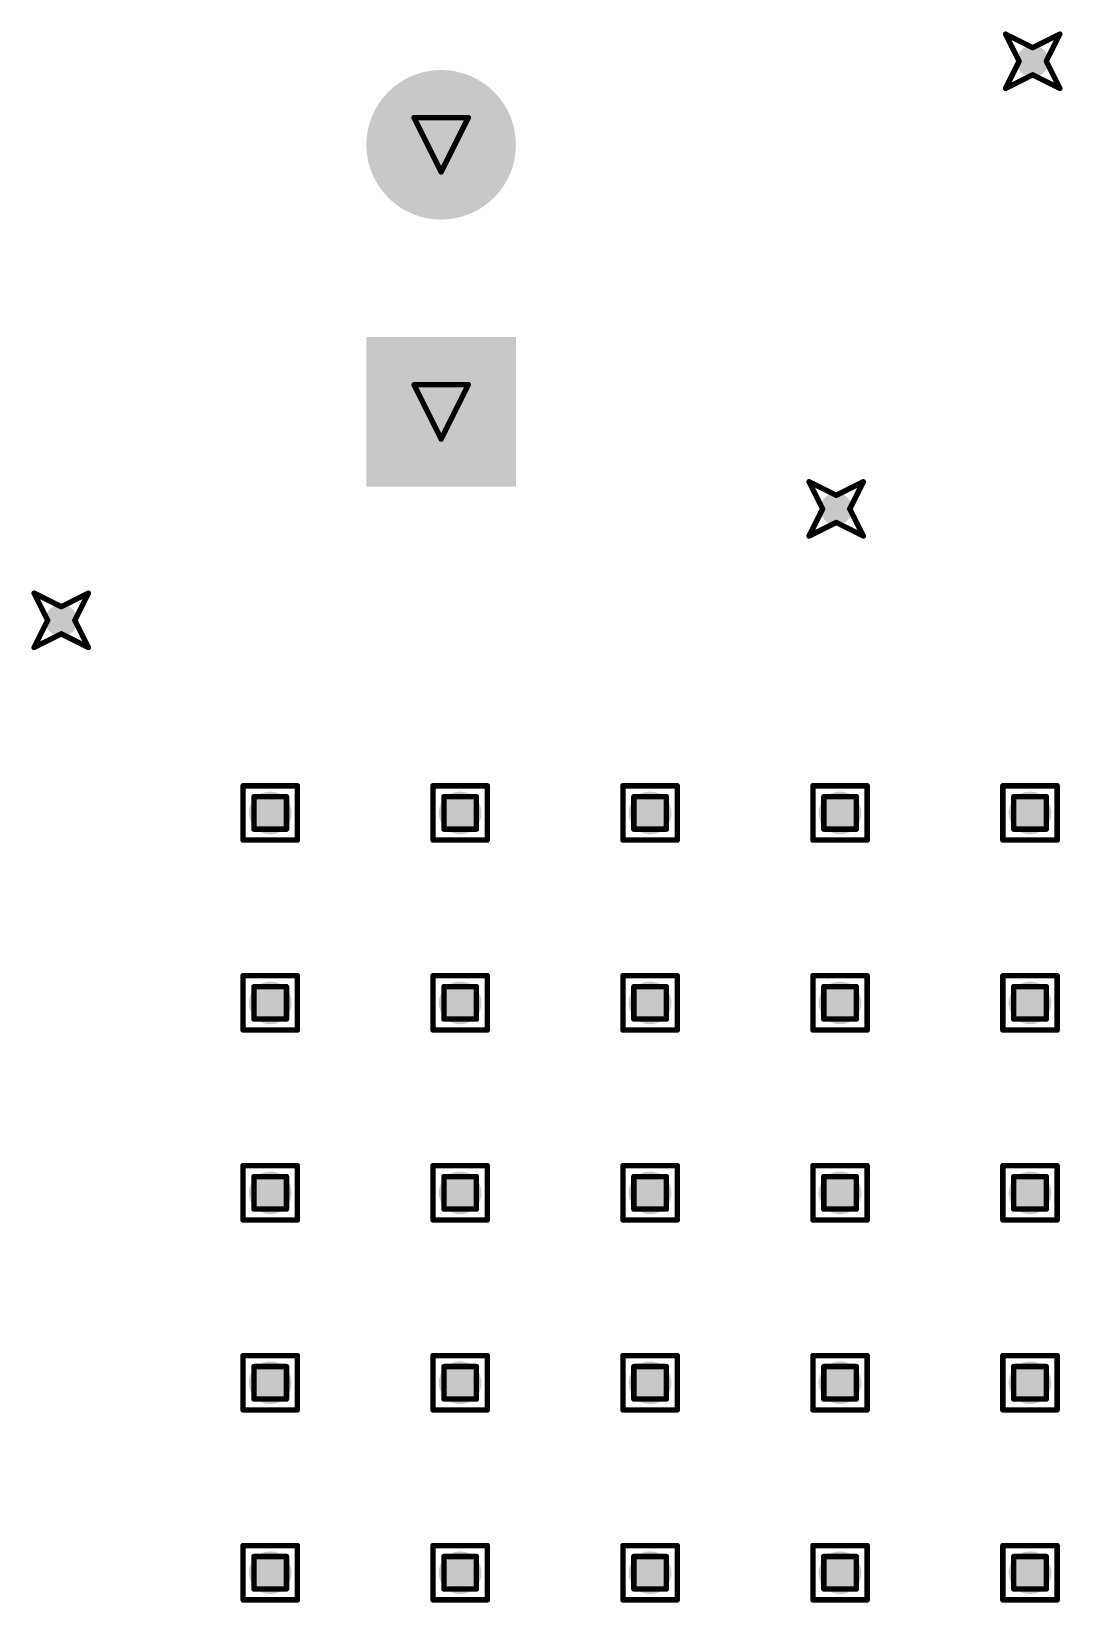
# Model space of a CAD drawing. Header units: millimetres. Extents: x -25 to 478, y -31 to 252.
# Drawn here: x 159.44 to 169.09, y 18.89 to 33.6 of the extents above; entities that cross this region are included whole.
import ezdxf

# ---------------------------------------------------------------- set-up
doc = ezdxf.new("R2010")
doc.units = ezdxf.units.MM
for name, color, linetype in [('DrillDrawing', 1, 'Continuous'), ('MultiLayer', 9, 'Continuous'), ('PadHoleLayer', 156, 'Continuous'), ('ViaHoleLayer', 16, 'Continuous')]:
    doc.layers.add(name, color=color, linetype=linetype)

# ---------------------------------------------------------------- blocks, each defined once
blk = doc.blocks.new('JST_B2B_EH_A_1498')
at = {"layer": 'MultiLayer'}
blk.add_hatch(color=9, dxfattribs=at).paths.add_polyline_path([(-1.95, 0.7), (-0.55, 0.7), (-0.55, -0.7), (-1.95, -0.7)])
h = blk.add_hatch(color=9, dxfattribs=at)
edge = h.paths.add_edge_path()
edge.add_arc((1.25, 0), 0.7, 0, 360)
at = {"layer": 'PadHoleLayer'}
h = blk.add_hatch(color=156, dxfattribs=at)
edge = h.paths.add_edge_path()
edge.add_arc((-1.25, 0), 0.45, 0, 360)
h = blk.add_hatch(color=156, dxfattribs=at)
edge = h.paths.add_edge_path()
edge.add_arc((1.25, 0), 0.45, 0, 360)

msp = doc.modelspace()

# ---------------------------------------------------------------- hatches: boundary and pattern name
at = {"layer": 'ViaHoleLayer'}
h = msp.add_hatch(color=16, dxfattribs=at)
edge = h.paths.add_edge_path()
edge.add_arc((168.808, 33.319), 0.15, 0, 360)
h = msp.add_hatch(color=16, dxfattribs=at)
edge = h.paths.add_edge_path()
edge.add_arc((166.969, 29.129), 0.15, 0, 360)
h = msp.add_hatch(color=16, dxfattribs=at)
edge = h.paths.add_edge_path()
edge.add_arc((159.715, 28.086), 0.15, 0, 360)
h = msp.add_hatch(color=16, dxfattribs=at)
edge = h.paths.add_edge_path()
edge.add_arc((161.671, 26.283), 0.2, 0, 360)
h = msp.add_hatch(color=16, dxfattribs=at)
edge = h.paths.add_edge_path()
edge.add_arc((163.449, 26.283), 0.2, 0, 360)
h = msp.add_hatch(color=16, dxfattribs=at)
edge = h.paths.add_edge_path()
edge.add_arc((165.227, 26.283), 0.2, 0, 360)
h = msp.add_hatch(color=16, dxfattribs=at)
edge = h.paths.add_edge_path()
edge.add_arc((167.005, 26.283), 0.2, 0, 360)
h = msp.add_hatch(color=16, dxfattribs=at)
edge = h.paths.add_edge_path()
edge.add_arc((168.783, 26.283), 0.2, 0, 360)
h = msp.add_hatch(color=16, dxfattribs=at)
edge = h.paths.add_edge_path()
edge.add_arc((161.671, 24.505), 0.2, 0, 360)
h = msp.add_hatch(color=16, dxfattribs=at)
edge = h.paths.add_edge_path()
edge.add_arc((163.449, 24.505), 0.2, 0, 360)
h = msp.add_hatch(color=16, dxfattribs=at)
edge = h.paths.add_edge_path()
edge.add_arc((165.227, 24.505), 0.2, 0, 360)
h = msp.add_hatch(color=16, dxfattribs=at)
edge = h.paths.add_edge_path()
edge.add_arc((167.005, 24.505), 0.2, 0, 360)
h = msp.add_hatch(color=16, dxfattribs=at)
edge = h.paths.add_edge_path()
edge.add_arc((168.783, 24.505), 0.2, 0, 360)
h = msp.add_hatch(color=16, dxfattribs=at)
edge = h.paths.add_edge_path()
edge.add_arc((161.671, 22.727), 0.2, 0, 360)
h = msp.add_hatch(color=16, dxfattribs=at)
edge = h.paths.add_edge_path()
edge.add_arc((163.449, 22.727), 0.2, 0, 360)
h = msp.add_hatch(color=16, dxfattribs=at)
edge = h.paths.add_edge_path()
edge.add_arc((165.227, 22.727), 0.2, 0, 360)
h = msp.add_hatch(color=16, dxfattribs=at)
edge = h.paths.add_edge_path()
edge.add_arc((167.005, 22.727), 0.2, 0, 360)
h = msp.add_hatch(color=16, dxfattribs=at)
edge = h.paths.add_edge_path()
edge.add_arc((168.783, 22.727), 0.2, 0, 360)
h = msp.add_hatch(color=16, dxfattribs=at)
edge = h.paths.add_edge_path()
edge.add_arc((161.671, 20.949), 0.2, 0, 360)
h = msp.add_hatch(color=16, dxfattribs=at)
edge = h.paths.add_edge_path()
edge.add_arc((163.449, 20.949), 0.2, 0, 360)
h = msp.add_hatch(color=16, dxfattribs=at)
edge = h.paths.add_edge_path()
edge.add_arc((165.227, 20.949), 0.2, 0, 360)
h = msp.add_hatch(color=16, dxfattribs=at)
edge = h.paths.add_edge_path()
edge.add_arc((167.005, 20.949), 0.2, 0, 360)
h = msp.add_hatch(color=16, dxfattribs=at)
edge = h.paths.add_edge_path()
edge.add_arc((168.783, 20.949), 0.2, 0, 360)
h = msp.add_hatch(color=16, dxfattribs=at)
edge = h.paths.add_edge_path()
edge.add_arc((161.671, 19.171), 0.2, 0, 360)
h = msp.add_hatch(color=16, dxfattribs=at)
edge = h.paths.add_edge_path()
edge.add_arc((163.449, 19.171), 0.2, 0, 360)
h = msp.add_hatch(color=16, dxfattribs=at)
edge = h.paths.add_edge_path()
edge.add_arc((165.227, 19.171), 0.2, 0, 360)
h = msp.add_hatch(color=16, dxfattribs=at)
edge = h.paths.add_edge_path()
edge.add_arc((167.005, 19.171), 0.2, 0, 360)
h = msp.add_hatch(color=16, dxfattribs=at)
edge = h.paths.add_edge_path()
edge.add_arc((168.783, 19.171), 0.2, 0, 360)

# ---------------------------------------------------------------- linework, layer by layer
at = {"layer": 'DrillDrawing', "const_width": 0.0508}
for points in [[(168.554, 33.573), (168.808, 33.446)], [(168.554, 33.573), (168.681, 33.319)], [(168.808, 33.446), (169.062, 33.573)], [(168.935, 33.319), (169.062, 33.573)], [(168.554, 33.065), (168.681, 33.319)], [(168.935, 33.319), (169.062, 33.065)], [(168.554, 33.065), (168.808, 33.192)], [(168.808, 33.192), (169.062, 33.065)], [(163.017, 32.791), (163.525, 32.791)], [(163.017, 32.791), (163.271, 32.283)], [(163.271, 32.283), (163.525, 32.791)], [(163.017, 30.291), (163.525, 30.291)], [(163.017, 30.291), (163.271, 29.783)], [(163.271, 29.783), (163.525, 30.291)], [(166.715, 29.383), (166.969, 29.256)], [(166.715, 29.383), (166.842, 29.129)], [(166.969, 29.256), (167.223, 29.383)], [(167.096, 29.129), (167.223, 29.383)], [(166.715, 28.875), (166.842, 29.129)], [(167.096, 29.129), (167.223, 28.875)], [(166.715, 28.875), (166.969, 29.002)], [(166.969, 29.002), (167.223, 28.875)], [(159.461, 28.34), (159.715, 28.213)], [(159.461, 28.34), (159.588, 28.086)], [(159.715, 28.213), (159.969, 28.34)], [(159.842, 28.086), (159.969, 28.34)], [(159.461, 27.832), (159.588, 28.086)], [(159.842, 28.086), (159.969, 27.832)], [(159.461, 27.832), (159.715, 27.959)], [(159.715, 27.959), (159.969, 27.832)], [(161.417, 26.537), (161.925, 26.537)], [(161.417, 26.029), (161.417, 26.537)], [(161.925, 26.029), (161.925, 26.537)], [(163.195, 26.537), (163.703, 26.537)], [(163.195, 26.029), (163.195, 26.537)], [(163.703, 26.029), (163.703, 26.537)], [(164.973, 26.537), (165.481, 26.537)], [(164.973, 26.029), (164.973, 26.537)], [(165.481, 26.029), (165.481, 26.537)], [(166.751, 26.537), (167.259, 26.537)], [(166.751, 26.029), (166.751, 26.537)], [(167.259, 26.029), (167.259, 26.537)], [(168.529, 26.537), (169.037, 26.537)], [(168.529, 26.029), (168.529, 26.537)], [(169.037, 26.029), (169.037, 26.537)], [(161.519, 26.435), (161.823, 26.435)], [(161.519, 26.131), (161.519, 26.435)], [(161.823, 26.131), (161.823, 26.435)], [(163.297, 26.435), (163.601, 26.435)], [(163.297, 26.131), (163.297, 26.435)], [(163.601, 26.131), (163.601, 26.435)], [(165.075, 26.435), (165.379, 26.435)], [(165.075, 26.131), (165.075, 26.435)], [(165.379, 26.131), (165.379, 26.435)], [(166.853, 26.435), (167.157, 26.435)], [(166.853, 26.131), (166.853, 26.435)], [(167.157, 26.131), (167.157, 26.435)], [(168.631, 26.435), (168.935, 26.435)], [(168.631, 26.131), (168.631, 26.435)], [(168.935, 26.131), (168.935, 26.435)], [(161.417, 26.029), (161.925, 26.029)], [(161.519, 26.131), (161.823, 26.131)], [(163.195, 26.029), (163.703, 26.029)], [(163.297, 26.131), (163.601, 26.131)], [(164.973, 26.029), (165.481, 26.029)], [(165.075, 26.131), (165.379, 26.131)], [(166.751, 26.029), (167.259, 26.029)], [(166.853, 26.131), (167.157, 26.131)], [(168.529, 26.029), (169.037, 26.029)], [(168.631, 26.131), (168.935, 26.131)], [(161.417, 24.759), (161.925, 24.759)], [(161.417, 24.251), (161.417, 24.759)], [(161.925, 24.251), (161.925, 24.759)], [(163.195, 24.759), (163.703, 24.759)], [(163.195, 24.251), (163.195, 24.759)], [(163.703, 24.251), (163.703, 24.759)], [(164.973, 24.759), (165.481, 24.759)], [(164.973, 24.251), (164.973, 24.759)], [(165.481, 24.251), (165.481, 24.759)], [(166.751, 24.759), (167.259, 24.759)], [(166.751, 24.251), (166.751, 24.759)], [(167.259, 24.251), (167.259, 24.759)], [(168.529, 24.759), (169.037, 24.759)], [(168.529, 24.251), (168.529, 24.759)], [(169.037, 24.251), (169.037, 24.759)], [(161.519, 24.657), (161.823, 24.657)], [(161.519, 24.353), (161.519, 24.657)], [(161.823, 24.353), (161.823, 24.657)], [(163.297, 24.657), (163.601, 24.657)], [(163.297, 24.353), (163.297, 24.657)], [(163.601, 24.353), (163.601, 24.657)], [(165.075, 24.657), (165.379, 24.657)], [(165.075, 24.353), (165.075, 24.657)], [(165.379, 24.353), (165.379, 24.657)], [(166.853, 24.657), (167.157, 24.657)], [(166.853, 24.353), (166.853, 24.657)], [(167.157, 24.353), (167.157, 24.657)], [(168.631, 24.657), (168.935, 24.657)], [(168.631, 24.353), (168.631, 24.657)], [(168.935, 24.353), (168.935, 24.657)], [(161.417, 24.251), (161.925, 24.251)], [(161.519, 24.353), (161.823, 24.353)], [(163.195, 24.251), (163.703, 24.251)], [(163.297, 24.353), (163.601, 24.353)], [(164.973, 24.251), (165.481, 24.251)], [(165.075, 24.353), (165.379, 24.353)], [(166.751, 24.251), (167.259, 24.251)], [(166.853, 24.353), (167.157, 24.353)], [(168.529, 24.251), (169.037, 24.251)], [(168.631, 24.353), (168.935, 24.353)], [(161.417, 22.981), (161.925, 22.981)], [(161.417, 22.473), (161.417, 22.981)], [(161.925, 22.473), (161.925, 22.981)], [(163.195, 22.981), (163.703, 22.981)], [(163.195, 22.473), (163.195, 22.981)], [(163.703, 22.473), (163.703, 22.981)], [(164.973, 22.981), (165.481, 22.981)], [(164.973, 22.473), (164.973, 22.981)], [(165.481, 22.473), (165.481, 22.981)], [(166.751, 22.981), (167.259, 22.981)], [(166.751, 22.473), (166.751, 22.981)], [(167.259, 22.473), (167.259, 22.981)], [(168.529, 22.981), (169.037, 22.981)], [(168.529, 22.473), (168.529, 22.981)], [(169.037, 22.473), (169.037, 22.981)], [(161.519, 22.879), (161.823, 22.879)], [(161.519, 22.575), (161.519, 22.879)], [(161.823, 22.575), (161.823, 22.879)], [(163.297, 22.879), (163.601, 22.879)], [(163.297, 22.575), (163.297, 22.879)], [(163.601, 22.575), (163.601, 22.879)], [(165.075, 22.879), (165.379, 22.879)], [(165.075, 22.575), (165.075, 22.879)], [(165.379, 22.575), (165.379, 22.879)], [(166.853, 22.879), (167.157, 22.879)], [(166.853, 22.575), (166.853, 22.879)], [(167.157, 22.575), (167.157, 22.879)], [(168.631, 22.879), (168.935, 22.879)], [(168.631, 22.575), (168.631, 22.879)], [(168.935, 22.575), (168.935, 22.879)], [(161.519, 22.575), (161.823, 22.575)], [(163.297, 22.575), (163.601, 22.575)], [(165.075, 22.575), (165.379, 22.575)], [(166.853, 22.575), (167.157, 22.575)], [(168.631, 22.575), (168.935, 22.575)], [(161.417, 22.473), (161.925, 22.473)], [(163.195, 22.473), (163.703, 22.473)], [(164.973, 22.473), (165.481, 22.473)], [(166.751, 22.473), (167.259, 22.473)], [(168.529, 22.473), (169.037, 22.473)], [(161.417, 21.203), (161.925, 21.203)], [(161.417, 20.695), (161.417, 21.203)], [(161.925, 20.695), (161.925, 21.203)], [(163.195, 21.203), (163.703, 21.203)], [(163.195, 20.695), (163.195, 21.203)], [(163.703, 20.695), (163.703, 21.203)], [(164.973, 21.203), (165.481, 21.203)], [(164.973, 20.695), (164.973, 21.203)], [(165.481, 20.695), (165.481, 21.203)], [(166.751, 21.203), (167.259, 21.203)], [(166.751, 20.695), (166.751, 21.203)], [(167.259, 20.695), (167.259, 21.203)], [(168.529, 21.203), (169.037, 21.203)], [(168.529, 20.695), (168.529, 21.203)], [(169.037, 20.695), (169.037, 21.203)], [(161.519, 21.101), (161.823, 21.101)], [(161.519, 20.797), (161.519, 21.101)], [(161.823, 20.797), (161.823, 21.101)], [(163.297, 21.101), (163.601, 21.101)], [(163.297, 20.797), (163.297, 21.101)], [(163.601, 20.797), (163.601, 21.101)], [(165.075, 21.101), (165.379, 21.101)], [(165.075, 20.797), (165.075, 21.101)], [(165.379, 20.797), (165.379, 21.101)], [(166.853, 21.101), (167.157, 21.101)], [(166.853, 20.797), (166.853, 21.101)], [(167.157, 20.797), (167.157, 21.101)], [(168.631, 21.101), (168.935, 21.101)], [(168.631, 20.797), (168.631, 21.101)], [(168.935, 20.797), (168.935, 21.101)], [(161.519, 20.797), (161.823, 20.797)], [(163.297, 20.797), (163.601, 20.797)], [(165.075, 20.797), (165.379, 20.797)], [(166.853, 20.797), (167.157, 20.797)], [(168.631, 20.797), (168.935, 20.797)], [(161.417, 20.695), (161.925, 20.695)], [(163.195, 20.695), (163.703, 20.695)], [(164.973, 20.695), (165.481, 20.695)], [(166.751, 20.695), (167.259, 20.695)], [(168.529, 20.695), (169.037, 20.695)], [(161.417, 19.425), (161.925, 19.425)], [(161.417, 18.917), (161.417, 19.425)], [(161.925, 18.917), (161.925, 19.425)], [(163.195, 19.425), (163.703, 19.425)], [(163.195, 18.917), (163.195, 19.425)], [(163.703, 18.917), (163.703, 19.425)], [(164.973, 19.425), (165.481, 19.425)], [(164.973, 18.917), (164.973, 19.425)], [(165.481, 18.917), (165.481, 19.425)], [(166.751, 19.425), (167.259, 19.425)], [(166.751, 18.917), (166.751, 19.425)], [(167.259, 18.917), (167.259, 19.425)], [(168.529, 19.425), (169.037, 19.425)], [(168.529, 18.917), (168.529, 19.425)], [(169.037, 18.917), (169.037, 19.425)], [(161.519, 19.323), (161.823, 19.323)], [(161.519, 19.019), (161.519, 19.323)], [(161.823, 19.019), (161.823, 19.323)], [(163.297, 19.323), (163.601, 19.323)], [(163.297, 19.019), (163.297, 19.323)], [(163.601, 19.019), (163.601, 19.323)], [(165.075, 19.323), (165.379, 19.323)], [(165.075, 19.019), (165.075, 19.323)], [(165.379, 19.019), (165.379, 19.323)], [(166.853, 19.323), (167.157, 19.323)], [(166.853, 19.019), (166.853, 19.323)], [(167.157, 19.019), (167.157, 19.323)], [(168.631, 19.323), (168.935, 19.323)], [(168.631, 19.019), (168.631, 19.323)], [(168.935, 19.019), (168.935, 19.323)], [(161.519, 19.019), (161.823, 19.019)], [(163.297, 19.019), (163.601, 19.019)], [(165.075, 19.019), (165.379, 19.019)], [(166.853, 19.019), (167.157, 19.019)], [(168.631, 19.019), (168.935, 19.019)], [(161.417, 18.917), (161.925, 18.917)], [(163.195, 18.917), (163.703, 18.917)], [(164.973, 18.917), (165.481, 18.917)], [(166.751, 18.917), (167.259, 18.917)], [(168.529, 18.917), (169.037, 18.917)]]:
    msp.add_lwpolyline(points, dxfattribs=at)
at = {"layer": 'DrillDrawing', "const_width": 0.0254}
for points in [[(168.542, 33.573, 1), (168.567, 33.573, 1)], [(168.542, 33.573, 1), (168.567, 33.573, 1)], [(169.05, 33.573, 1), (169.075, 33.573, 1)], [(169.05, 33.573, 1), (169.075, 33.573, 1)], [(168.796, 33.446, 1), (168.821, 33.446, 1)], [(168.796, 33.446, 1), (168.821, 33.446, 1)], [(168.669, 33.319, 1), (168.694, 33.319, 1)], [(168.669, 33.319, 1), (168.694, 33.319, 1)], [(168.923, 33.319, 1), (168.948, 33.319, 1)], [(168.923, 33.319, 1), (168.948, 33.319, 1)], [(168.542, 33.065, 1), (168.567, 33.065, 1)], [(168.542, 33.065, 1), (168.567, 33.065, 1)], [(168.796, 33.192, 1), (168.821, 33.192, 1)], [(168.796, 33.192, 1), (168.821, 33.192, 1)], [(169.05, 33.065, 1), (169.075, 33.065, 1)], [(169.05, 33.065, 1), (169.075, 33.065, 1)], [(163.005, 32.791, 1), (163.03, 32.791, 1)], [(163.005, 32.791, 1), (163.03, 32.791, 1)], [(163.512, 32.791, 1), (163.538, 32.791, 1)], [(163.512, 32.791, 1), (163.538, 32.791, 1)], [(163.258, 32.283, 1), (163.284, 32.283, 1)], [(163.258, 32.283, 1), (163.284, 32.283, 1)], [(163.005, 30.291, 1), (163.03, 30.291, 1)], [(163.005, 30.291, 1), (163.03, 30.291, 1)], [(163.512, 30.291, 1), (163.538, 30.291, 1)], [(163.512, 30.291, 1), (163.538, 30.291, 1)], [(163.258, 29.783, 1), (163.284, 29.783, 1)], [(163.258, 29.783, 1), (163.284, 29.783, 1)], [(166.702, 29.383, 1), (166.727, 29.383, 1)], [(166.702, 29.383, 1), (166.727, 29.383, 1)], [(166.956, 29.256, 1), (166.981, 29.256, 1)], [(166.956, 29.256, 1), (166.981, 29.256, 1)], [(167.21, 29.383, 1), (167.235, 29.383, 1)], [(167.21, 29.383, 1), (167.235, 29.383, 1)], [(166.829, 29.129, 1), (166.854, 29.129, 1)], [(166.829, 29.129, 1), (166.854, 29.129, 1)], [(167.083, 29.129, 1), (167.108, 29.129, 1)], [(167.083, 29.129, 1), (167.108, 29.129, 1)], [(166.956, 29.002, 1), (166.981, 29.002, 1)], [(166.956, 29.002, 1), (166.981, 29.002, 1)], [(166.702, 28.875, 1), (166.727, 28.875, 1)], [(166.702, 28.875, 1), (166.727, 28.875, 1)], [(167.21, 28.875, 1), (167.235, 28.875, 1)], [(167.21, 28.875, 1), (167.235, 28.875, 1)], [(159.448, 28.34, 1), (159.474, 28.34, 1)], [(159.448, 28.34, 1), (159.474, 28.34, 1)], [(159.702, 28.213, 1), (159.728, 28.213, 1)], [(159.702, 28.213, 1), (159.728, 28.213, 1)], [(159.957, 28.34, 1), (159.982, 28.34, 1)], [(159.957, 28.34, 1), (159.982, 28.34, 1)], [(159.576, 28.086, 1), (159.601, 28.086, 1)], [(159.576, 28.086, 1), (159.601, 28.086, 1)], [(159.829, 28.086, 1), (159.855, 28.086, 1)], [(159.829, 28.086, 1), (159.855, 28.086, 1)], [(159.702, 27.959, 1), (159.728, 27.959, 1)], [(159.702, 27.959, 1), (159.728, 27.959, 1)], [(159.448, 27.832, 1), (159.474, 27.832, 1)], [(159.448, 27.832, 1), (159.474, 27.832, 1)], [(159.957, 27.832, 1), (159.982, 27.832, 1)], [(159.957, 27.832, 1), (159.982, 27.832, 1)], [(161.404, 26.537, 1), (161.43, 26.537, 1)], [(161.404, 26.537, 1), (161.43, 26.537, 1)], [(161.912, 26.537, 1), (161.938, 26.537, 1)], [(161.912, 26.537, 1), (161.938, 26.537, 1)], [(163.182, 26.537, 1), (163.208, 26.537, 1)], [(163.182, 26.537, 1), (163.208, 26.537, 1)], [(163.69, 26.537, 1), (163.716, 26.537, 1)], [(163.69, 26.537, 1), (163.716, 26.537, 1)], [(164.96, 26.537, 1), (164.986, 26.537, 1)], [(164.96, 26.537, 1), (164.986, 26.537, 1)], [(165.468, 26.537, 1), (165.494, 26.537, 1)], [(165.468, 26.537, 1), (165.494, 26.537, 1)], [(166.738, 26.537, 1), (166.764, 26.537, 1)], [(166.738, 26.537, 1), (166.764, 26.537, 1)], [(167.246, 26.537, 1), (167.272, 26.537, 1)], [(167.246, 26.537, 1), (167.272, 26.537, 1)], [(168.516, 26.537, 1), (168.542, 26.537, 1)], [(168.516, 26.537, 1), (168.542, 26.537, 1)], [(169.024, 26.537, 1), (169.05, 26.537, 1)], [(169.024, 26.537, 1), (169.05, 26.537, 1)], [(161.506, 26.435, 1), (161.531, 26.435, 1)], [(161.506, 26.435, 1), (161.531, 26.435, 1)], [(161.811, 26.435, 1), (161.836, 26.435, 1)], [(161.811, 26.435, 1), (161.836, 26.435, 1)], [(163.284, 26.435, 1), (163.309, 26.435, 1)], [(163.284, 26.435, 1), (163.309, 26.435, 1)], [(163.589, 26.435, 1), (163.614, 26.435, 1)], [(163.589, 26.435, 1), (163.614, 26.435, 1)], [(165.062, 26.435, 1), (165.087, 26.435, 1)], [(165.062, 26.435, 1), (165.087, 26.435, 1)], [(165.367, 26.435, 1), (165.392, 26.435, 1)], [(165.367, 26.435, 1), (165.392, 26.435, 1)], [(166.84, 26.435, 1), (166.865, 26.435, 1)], [(166.84, 26.435, 1), (166.865, 26.435, 1)], [(167.145, 26.435, 1), (167.17, 26.435, 1)], [(167.145, 26.435, 1), (167.17, 26.435, 1)], [(168.618, 26.435, 1), (168.643, 26.435, 1)], [(168.618, 26.435, 1), (168.643, 26.435, 1)], [(168.923, 26.435, 1), (168.948, 26.435, 1)], [(168.923, 26.435, 1), (168.948, 26.435, 1)], [(161.404, 26.029, 1), (161.43, 26.029, 1)], [(161.404, 26.029, 1), (161.43, 26.029, 1)], [(161.506, 26.131, 1), (161.531, 26.131, 1)], [(161.506, 26.131, 1), (161.531, 26.131, 1)], [(161.811, 26.131, 1), (161.836, 26.131, 1)], [(161.811, 26.131, 1), (161.836, 26.131, 1)], [(161.912, 26.029, 1), (161.938, 26.029, 1)], [(161.912, 26.029, 1), (161.938, 26.029, 1)], [(163.182, 26.029, 1), (163.208, 26.029, 1)], [(163.182, 26.029, 1), (163.208, 26.029, 1)], [(163.284, 26.131, 1), (163.309, 26.131, 1)], [(163.284, 26.131, 1), (163.309, 26.131, 1)], [(163.589, 26.131, 1), (163.614, 26.131, 1)], [(163.589, 26.131, 1), (163.614, 26.131, 1)], [(163.69, 26.029, 1), (163.716, 26.029, 1)], [(163.69, 26.029, 1), (163.716, 26.029, 1)], [(164.96, 26.029, 1), (164.986, 26.029, 1)], [(164.96, 26.029, 1), (164.986, 26.029, 1)], [(165.062, 26.131, 1), (165.087, 26.131, 1)], [(165.062, 26.131, 1), (165.087, 26.131, 1)], [(165.367, 26.131, 1), (165.392, 26.131, 1)], [(165.367, 26.131, 1), (165.392, 26.131, 1)], [(165.468, 26.029, 1), (165.494, 26.029, 1)], [(165.468, 26.029, 1), (165.494, 26.029, 1)], [(166.738, 26.029, 1), (166.764, 26.029, 1)], [(166.738, 26.029, 1), (166.764, 26.029, 1)], [(166.84, 26.131, 1), (166.865, 26.131, 1)], [(166.84, 26.131, 1), (166.865, 26.131, 1)], [(167.145, 26.131, 1), (167.17, 26.131, 1)], [(167.145, 26.131, 1), (167.17, 26.131, 1)], [(167.246, 26.029, 1), (167.272, 26.029, 1)], [(167.246, 26.029, 1), (167.272, 26.029, 1)], [(168.516, 26.029, 1), (168.542, 26.029, 1)], [(168.516, 26.029, 1), (168.542, 26.029, 1)], [(168.618, 26.131, 1), (168.643, 26.131, 1)], [(168.618, 26.131, 1), (168.643, 26.131, 1)], [(168.923, 26.131, 1), (168.948, 26.131, 1)], [(168.923, 26.131, 1), (168.948, 26.131, 1)], [(169.024, 26.029, 1), (169.05, 26.029, 1)], [(169.024, 26.029, 1), (169.05, 26.029, 1)], [(161.404, 24.759, 1), (161.43, 24.759, 1)], [(161.404, 24.759, 1), (161.43, 24.759, 1)], [(161.912, 24.759, 1), (161.938, 24.759, 1)], [(161.912, 24.759, 1), (161.938, 24.759, 1)], [(163.182, 24.759, 1), (163.208, 24.759, 1)], [(163.182, 24.759, 1), (163.208, 24.759, 1)], [(163.69, 24.759, 1), (163.716, 24.759, 1)], [(163.69, 24.759, 1), (163.716, 24.759, 1)], [(164.96, 24.759, 1), (164.986, 24.759, 1)], [(164.96, 24.759, 1), (164.986, 24.759, 1)], [(165.468, 24.759, 1), (165.494, 24.759, 1)], [(165.468, 24.759, 1), (165.494, 24.759, 1)], [(166.738, 24.759, 1), (166.764, 24.759, 1)], [(166.738, 24.759, 1), (166.764, 24.759, 1)], [(167.246, 24.759, 1), (167.272, 24.759, 1)], [(167.246, 24.759, 1), (167.272, 24.759, 1)], [(168.516, 24.759, 1), (168.542, 24.759, 1)], [(168.516, 24.759, 1), (168.542, 24.759, 1)], [(169.024, 24.759, 1), (169.05, 24.759, 1)], [(169.024, 24.759, 1), (169.05, 24.759, 1)], [(161.506, 24.657, 1), (161.531, 24.657, 1)], [(161.506, 24.657, 1), (161.531, 24.657, 1)], [(161.811, 24.657, 1), (161.836, 24.657, 1)], [(161.811, 24.657, 1), (161.836, 24.657, 1)], [(163.284, 24.657, 1), (163.309, 24.657, 1)], [(163.284, 24.657, 1), (163.309, 24.657, 1)], [(163.589, 24.657, 1), (163.614, 24.657, 1)], [(163.589, 24.657, 1), (163.614, 24.657, 1)], [(165.062, 24.657, 1), (165.087, 24.657, 1)], [(165.062, 24.657, 1), (165.087, 24.657, 1)], [(165.367, 24.657, 1), (165.392, 24.657, 1)], [(165.367, 24.657, 1), (165.392, 24.657, 1)], [(166.84, 24.657, 1), (166.865, 24.657, 1)], [(166.84, 24.657, 1), (166.865, 24.657, 1)], [(167.145, 24.657, 1), (167.17, 24.657, 1)], [(167.145, 24.657, 1), (167.17, 24.657, 1)], [(168.618, 24.657, 1), (168.643, 24.657, 1)], [(168.618, 24.657, 1), (168.643, 24.657, 1)], [(168.923, 24.657, 1), (168.948, 24.657, 1)], [(168.923, 24.657, 1), (168.948, 24.657, 1)], [(161.404, 24.251, 1), (161.43, 24.251, 1)], [(161.404, 24.251, 1), (161.43, 24.251, 1)], [(161.506, 24.353, 1), (161.531, 24.353, 1)], [(161.506, 24.353, 1), (161.531, 24.353, 1)], [(161.811, 24.353, 1), (161.836, 24.353, 1)], [(161.811, 24.353, 1), (161.836, 24.353, 1)], [(161.912, 24.251, 1), (161.938, 24.251, 1)], [(161.912, 24.251, 1), (161.938, 24.251, 1)], [(163.182, 24.251, 1), (163.208, 24.251, 1)], [(163.182, 24.251, 1), (163.208, 24.251, 1)], [(163.284, 24.353, 1), (163.309, 24.353, 1)], [(163.284, 24.353, 1), (163.309, 24.353, 1)], [(163.589, 24.353, 1), (163.614, 24.353, 1)], [(163.589, 24.353, 1), (163.614, 24.353, 1)], [(163.69, 24.251, 1), (163.716, 24.251, 1)], [(163.69, 24.251, 1), (163.716, 24.251, 1)], [(164.96, 24.251, 1), (164.986, 24.251, 1)], [(164.96, 24.251, 1), (164.986, 24.251, 1)], [(165.062, 24.353, 1), (165.087, 24.353, 1)], [(165.062, 24.353, 1), (165.087, 24.353, 1)], [(165.367, 24.353, 1), (165.392, 24.353, 1)], [(165.367, 24.353, 1), (165.392, 24.353, 1)], [(165.468, 24.251, 1), (165.494, 24.251, 1)], [(165.468, 24.251, 1), (165.494, 24.251, 1)], [(166.738, 24.251, 1), (166.764, 24.251, 1)], [(166.738, 24.251, 1), (166.764, 24.251, 1)], [(166.84, 24.353, 1), (166.865, 24.353, 1)], [(166.84, 24.353, 1), (166.865, 24.353, 1)], [(167.145, 24.353, 1), (167.17, 24.353, 1)], [(167.145, 24.353, 1), (167.17, 24.353, 1)], [(167.246, 24.251, 1), (167.272, 24.251, 1)], [(167.246, 24.251, 1), (167.272, 24.251, 1)], [(168.516, 24.251, 1), (168.542, 24.251, 1)], [(168.516, 24.251, 1), (168.542, 24.251, 1)], [(168.618, 24.353, 1), (168.643, 24.353, 1)], [(168.618, 24.353, 1), (168.643, 24.353, 1)], [(168.923, 24.353, 1), (168.948, 24.353, 1)], [(168.923, 24.353, 1), (168.948, 24.353, 1)], [(169.024, 24.251, 1), (169.05, 24.251, 1)], [(169.024, 24.251, 1), (169.05, 24.251, 1)], [(161.404, 22.981, 1), (161.43, 22.981, 1)], [(161.404, 22.981, 1), (161.43, 22.981, 1)], [(161.912, 22.981, 1), (161.938, 22.981, 1)], [(161.912, 22.981, 1), (161.938, 22.981, 1)], [(163.182, 22.981, 1), (163.208, 22.981, 1)], [(163.182, 22.981, 1), (163.208, 22.981, 1)], [(163.69, 22.981, 1), (163.716, 22.981, 1)], [(163.69, 22.981, 1), (163.716, 22.981, 1)], [(164.96, 22.981, 1), (164.986, 22.981, 1)], [(164.96, 22.981, 1), (164.986, 22.981, 1)], [(165.468, 22.981, 1), (165.494, 22.981, 1)], [(165.468, 22.981, 1), (165.494, 22.981, 1)], [(166.738, 22.981, 1), (166.764, 22.981, 1)], [(166.738, 22.981, 1), (166.764, 22.981, 1)], [(167.246, 22.981, 1), (167.272, 22.981, 1)], [(167.246, 22.981, 1), (167.272, 22.981, 1)], [(168.516, 22.981, 1), (168.542, 22.981, 1)], [(168.516, 22.981, 1), (168.542, 22.981, 1)], [(169.024, 22.981, 1), (169.05, 22.981, 1)], [(169.024, 22.981, 1), (169.05, 22.981, 1)], [(161.506, 22.879, 1), (161.531, 22.879, 1)], [(161.506, 22.879, 1), (161.531, 22.879, 1)], [(161.811, 22.879, 1), (161.836, 22.879, 1)], [(161.811, 22.879, 1), (161.836, 22.879, 1)], [(163.284, 22.879, 1), (163.309, 22.879, 1)], [(163.284, 22.879, 1), (163.309, 22.879, 1)], [(163.589, 22.879, 1), (163.614, 22.879, 1)], [(163.589, 22.879, 1), (163.614, 22.879, 1)], [(165.062, 22.879, 1), (165.087, 22.879, 1)], [(165.062, 22.879, 1), (165.087, 22.879, 1)], [(165.367, 22.879, 1), (165.392, 22.879, 1)], [(165.367, 22.879, 1), (165.392, 22.879, 1)], [(166.84, 22.879, 1), (166.865, 22.879, 1)], [(166.84, 22.879, 1), (166.865, 22.879, 1)], [(167.145, 22.879, 1), (167.17, 22.879, 1)], [(167.145, 22.879, 1), (167.17, 22.879, 1)], [(168.618, 22.879, 1), (168.643, 22.879, 1)], [(168.618, 22.879, 1), (168.643, 22.879, 1)], [(168.923, 22.879, 1), (168.948, 22.879, 1)], [(168.923, 22.879, 1), (168.948, 22.879, 1)], [(161.506, 22.575, 1), (161.531, 22.575, 1)], [(161.506, 22.575, 1), (161.531, 22.575, 1)], [(161.811, 22.575, 1), (161.836, 22.575, 1)], [(161.811, 22.575, 1), (161.836, 22.575, 1)], [(163.284, 22.575, 1), (163.309, 22.575, 1)], [(163.284, 22.575, 1), (163.309, 22.575, 1)], [(163.589, 22.575, 1), (163.614, 22.575, 1)], [(163.589, 22.575, 1), (163.614, 22.575, 1)], [(165.062, 22.575, 1), (165.087, 22.575, 1)], [(165.062, 22.575, 1), (165.087, 22.575, 1)], [(165.367, 22.575, 1), (165.392, 22.575, 1)], [(165.367, 22.575, 1), (165.392, 22.575, 1)], [(166.84, 22.575, 1), (166.865, 22.575, 1)], [(166.84, 22.575, 1), (166.865, 22.575, 1)], [(167.145, 22.575, 1), (167.17, 22.575, 1)], [(167.145, 22.575, 1), (167.17, 22.575, 1)], [(168.618, 22.575, 1), (168.643, 22.575, 1)], [(168.618, 22.575, 1), (168.643, 22.575, 1)], [(168.923, 22.575, 1), (168.948, 22.575, 1)], [(168.923, 22.575, 1), (168.948, 22.575, 1)], [(161.404, 22.473, 1), (161.43, 22.473, 1)], [(161.404, 22.473, 1), (161.43, 22.473, 1)], [(161.912, 22.473, 1), (161.938, 22.473, 1)], [(161.912, 22.473, 1), (161.938, 22.473, 1)], [(163.182, 22.473, 1), (163.208, 22.473, 1)], [(163.182, 22.473, 1), (163.208, 22.473, 1)], [(163.69, 22.473, 1), (163.716, 22.473, 1)], [(163.69, 22.473, 1), (163.716, 22.473, 1)], [(164.96, 22.473, 1), (164.986, 22.473, 1)], [(164.96, 22.473, 1), (164.986, 22.473, 1)], [(165.468, 22.473, 1), (165.494, 22.473, 1)], [(165.468, 22.473, 1), (165.494, 22.473, 1)], [(166.738, 22.473, 1), (166.764, 22.473, 1)], [(166.738, 22.473, 1), (166.764, 22.473, 1)], [(167.246, 22.473, 1), (167.272, 22.473, 1)], [(167.246, 22.473, 1), (167.272, 22.473, 1)], [(168.516, 22.473, 1), (168.542, 22.473, 1)], [(168.516, 22.473, 1), (168.542, 22.473, 1)], [(169.024, 22.473, 1), (169.05, 22.473, 1)], [(169.024, 22.473, 1), (169.05, 22.473, 1)], [(161.404, 21.203, 1), (161.43, 21.203, 1)], [(161.404, 21.203, 1), (161.43, 21.203, 1)], [(161.912, 21.203, 1), (161.938, 21.203, 1)], [(161.912, 21.203, 1), (161.938, 21.203, 1)], [(163.182, 21.203, 1), (163.208, 21.203, 1)], [(163.182, 21.203, 1), (163.208, 21.203, 1)], [(163.69, 21.203, 1), (163.716, 21.203, 1)], [(163.69, 21.203, 1), (163.716, 21.203, 1)], [(164.96, 21.203, 1), (164.986, 21.203, 1)], [(164.96, 21.203, 1), (164.986, 21.203, 1)], [(165.468, 21.203, 1), (165.494, 21.203, 1)], [(165.468, 21.203, 1), (165.494, 21.203, 1)], [(166.738, 21.203, 1), (166.764, 21.203, 1)], [(166.738, 21.203, 1), (166.764, 21.203, 1)], [(167.246, 21.203, 1), (167.272, 21.203, 1)], [(167.246, 21.203, 1), (167.272, 21.203, 1)], [(168.516, 21.203, 1), (168.542, 21.203, 1)], [(168.516, 21.203, 1), (168.542, 21.203, 1)], [(169.024, 21.203, 1), (169.05, 21.203, 1)], [(169.024, 21.203, 1), (169.05, 21.203, 1)], [(161.506, 21.101, 1), (161.531, 21.101, 1)], [(161.506, 21.101, 1), (161.531, 21.101, 1)], [(161.811, 21.101, 1), (161.836, 21.101, 1)], [(161.811, 21.101, 1), (161.836, 21.101, 1)], [(163.284, 21.101, 1), (163.309, 21.101, 1)], [(163.284, 21.101, 1), (163.309, 21.101, 1)], [(163.589, 21.101, 1), (163.614, 21.101, 1)], [(163.589, 21.101, 1), (163.614, 21.101, 1)], [(165.062, 21.101, 1), (165.087, 21.101, 1)], [(165.062, 21.101, 1), (165.087, 21.101, 1)], [(165.367, 21.101, 1), (165.392, 21.101, 1)], [(165.367, 21.101, 1), (165.392, 21.101, 1)], [(166.84, 21.101, 1), (166.865, 21.101, 1)], [(166.84, 21.101, 1), (166.865, 21.101, 1)], [(167.145, 21.101, 1), (167.17, 21.101, 1)], [(167.145, 21.101, 1), (167.17, 21.101, 1)], [(168.618, 21.101, 1), (168.643, 21.101, 1)], [(168.618, 21.101, 1), (168.643, 21.101, 1)], [(168.923, 21.101, 1), (168.948, 21.101, 1)], [(168.923, 21.101, 1), (168.948, 21.101, 1)], [(161.506, 20.797, 1), (161.531, 20.797, 1)], [(161.506, 20.797, 1), (161.531, 20.797, 1)], [(161.811, 20.797, 1), (161.836, 20.797, 1)], [(161.811, 20.797, 1), (161.836, 20.797, 1)], [(163.284, 20.797, 1), (163.309, 20.797, 1)], [(163.284, 20.797, 1), (163.309, 20.797, 1)], [(163.589, 20.797, 1), (163.614, 20.797, 1)], [(163.589, 20.797, 1), (163.614, 20.797, 1)], [(165.062, 20.797, 1), (165.087, 20.797, 1)], [(165.062, 20.797, 1), (165.087, 20.797, 1)], [(165.367, 20.797, 1), (165.392, 20.797, 1)], [(165.367, 20.797, 1), (165.392, 20.797, 1)], [(166.84, 20.797, 1), (166.865, 20.797, 1)], [(166.84, 20.797, 1), (166.865, 20.797, 1)], [(167.145, 20.797, 1), (167.17, 20.797, 1)], [(167.145, 20.797, 1), (167.17, 20.797, 1)], [(168.618, 20.797, 1), (168.643, 20.797, 1)], [(168.618, 20.797, 1), (168.643, 20.797, 1)], [(168.923, 20.797, 1), (168.948, 20.797, 1)], [(168.923, 20.797, 1), (168.948, 20.797, 1)], [(161.404, 20.695, 1), (161.43, 20.695, 1)], [(161.404, 20.695, 1), (161.43, 20.695, 1)], [(161.912, 20.695, 1), (161.938, 20.695, 1)], [(161.912, 20.695, 1), (161.938, 20.695, 1)], [(163.182, 20.695, 1), (163.208, 20.695, 1)], [(163.182, 20.695, 1), (163.208, 20.695, 1)], [(163.69, 20.695, 1), (163.716, 20.695, 1)], [(163.69, 20.695, 1), (163.716, 20.695, 1)], [(164.96, 20.695, 1), (164.986, 20.695, 1)], [(164.96, 20.695, 1), (164.986, 20.695, 1)], [(165.468, 20.695, 1), (165.494, 20.695, 1)], [(165.468, 20.695, 1), (165.494, 20.695, 1)], [(166.738, 20.695, 1), (166.764, 20.695, 1)], [(166.738, 20.695, 1), (166.764, 20.695, 1)], [(167.246, 20.695, 1), (167.272, 20.695, 1)], [(167.246, 20.695, 1), (167.272, 20.695, 1)], [(168.516, 20.695, 1), (168.542, 20.695, 1)], [(168.516, 20.695, 1), (168.542, 20.695, 1)], [(169.024, 20.695, 1), (169.05, 20.695, 1)], [(169.024, 20.695, 1), (169.05, 20.695, 1)], [(161.404, 19.425, 1), (161.43, 19.425, 1)], [(161.404, 19.425, 1), (161.43, 19.425, 1)], [(161.912, 19.425, 1), (161.938, 19.425, 1)], [(161.912, 19.425, 1), (161.938, 19.425, 1)], [(163.182, 19.425, 1), (163.208, 19.425, 1)], [(163.182, 19.425, 1), (163.208, 19.425, 1)], [(163.69, 19.425, 1), (163.716, 19.425, 1)], [(163.69, 19.425, 1), (163.716, 19.425, 1)], [(164.96, 19.425, 1), (164.986, 19.425, 1)], [(164.96, 19.425, 1), (164.986, 19.425, 1)], [(165.468, 19.425, 1), (165.494, 19.425, 1)], [(165.468, 19.425, 1), (165.494, 19.425, 1)], [(166.738, 19.425, 1), (166.764, 19.425, 1)], [(166.738, 19.425, 1), (166.764, 19.425, 1)], [(167.246, 19.425, 1), (167.272, 19.425, 1)], [(167.246, 19.425, 1), (167.272, 19.425, 1)], [(168.516, 19.425, 1), (168.542, 19.425, 1)], [(168.516, 19.425, 1), (168.542, 19.425, 1)], [(169.024, 19.425, 1), (169.05, 19.425, 1)], [(169.024, 19.425, 1), (169.05, 19.425, 1)], [(161.506, 19.323, 1), (161.531, 19.323, 1)], [(161.506, 19.323, 1), (161.531, 19.323, 1)], [(161.811, 19.323, 1), (161.836, 19.323, 1)], [(161.811, 19.323, 1), (161.836, 19.323, 1)], [(163.284, 19.323, 1), (163.309, 19.323, 1)], [(163.284, 19.323, 1), (163.309, 19.323, 1)], [(163.589, 19.323, 1), (163.614, 19.323, 1)], [(163.589, 19.323, 1), (163.614, 19.323, 1)], [(165.062, 19.323, 1), (165.087, 19.323, 1)], [(165.062, 19.323, 1), (165.087, 19.323, 1)], [(165.367, 19.323, 1), (165.392, 19.323, 1)], [(165.367, 19.323, 1), (165.392, 19.323, 1)], [(166.84, 19.323, 1), (166.865, 19.323, 1)], [(166.84, 19.323, 1), (166.865, 19.323, 1)], [(167.145, 19.323, 1), (167.17, 19.323, 1)], [(167.145, 19.323, 1), (167.17, 19.323, 1)], [(168.618, 19.323, 1), (168.643, 19.323, 1)], [(168.618, 19.323, 1), (168.643, 19.323, 1)], [(168.923, 19.323, 1), (168.948, 19.323, 1)], [(168.923, 19.323, 1), (168.948, 19.323, 1)], [(161.506, 19.019, 1), (161.531, 19.019, 1)], [(161.506, 19.019, 1), (161.531, 19.019, 1)], [(161.811, 19.019, 1), (161.836, 19.019, 1)], [(161.811, 19.019, 1), (161.836, 19.019, 1)], [(163.284, 19.019, 1), (163.309, 19.019, 1)], [(163.284, 19.019, 1), (163.309, 19.019, 1)], [(163.589, 19.019, 1), (163.614, 19.019, 1)], [(163.589, 19.019, 1), (163.614, 19.019, 1)], [(165.062, 19.019, 1), (165.087, 19.019, 1)], [(165.062, 19.019, 1), (165.087, 19.019, 1)], [(165.367, 19.019, 1), (165.392, 19.019, 1)], [(165.367, 19.019, 1), (165.392, 19.019, 1)], [(166.84, 19.019, 1), (166.865, 19.019, 1)], [(166.84, 19.019, 1), (166.865, 19.019, 1)], [(167.145, 19.019, 1), (167.17, 19.019, 1)], [(167.145, 19.019, 1), (167.17, 19.019, 1)], [(168.618, 19.019, 1), (168.643, 19.019, 1)], [(168.618, 19.019, 1), (168.643, 19.019, 1)], [(168.923, 19.019, 1), (168.948, 19.019, 1)], [(168.923, 19.019, 1), (168.948, 19.019, 1)], [(161.404, 18.917, 1), (161.43, 18.917, 1)], [(161.404, 18.917, 1), (161.43, 18.917, 1)], [(161.912, 18.917, 1), (161.938, 18.917, 1)], [(161.912, 18.917, 1), (161.938, 18.917, 1)], [(163.182, 18.917, 1), (163.208, 18.917, 1)], [(163.182, 18.917, 1), (163.208, 18.917, 1)], [(163.69, 18.917, 1), (163.716, 18.917, 1)], [(163.69, 18.917, 1), (163.716, 18.917, 1)], [(164.96, 18.917, 1), (164.986, 18.917, 1)], [(164.96, 18.917, 1), (164.986, 18.917, 1)], [(165.468, 18.917, 1), (165.494, 18.917, 1)], [(165.468, 18.917, 1), (165.494, 18.917, 1)], [(166.738, 18.917, 1), (166.764, 18.917, 1)], [(166.738, 18.917, 1), (166.764, 18.917, 1)], [(167.246, 18.917, 1), (167.272, 18.917, 1)], [(167.246, 18.917, 1), (167.272, 18.917, 1)], [(168.516, 18.917, 1), (168.542, 18.917, 1)], [(168.516, 18.917, 1), (168.542, 18.917, 1)], [(169.024, 18.917, 1), (169.05, 18.917, 1)], [(169.024, 18.917, 1), (169.05, 18.917, 1)]]:
    msp.add_lwpolyline(points, format="xyb", close=True, dxfattribs=at)

# ---------------------------------------------------------------- block references
at = {"rotation": 90}
msp.add_blockref('JST_B2B_EH_A_1498', (163.271, 31.287), dxfattribs=at)

doc.saveas('drawing.dxf')
